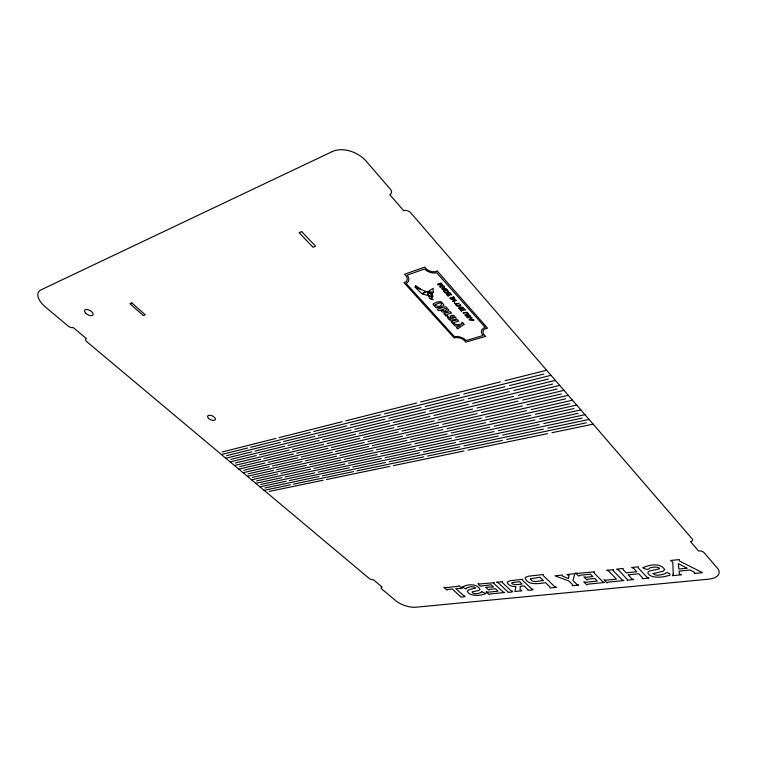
<?xml version="1.0" encoding="UTF-8"?>
<svg xmlns="http://www.w3.org/2000/svg" width="757" height="757" viewBox="0 0 757 757"><rect width="100%" height="100%" fill="white"/><g stroke="black" fill="none" stroke-linecap="round" stroke-linejoin="round"><path stroke-width="1.14" d="M438.445 284.481L441.568 283.449L441.208 283.033L437.518 284.282L438.048 284.878L441.974 284.736L439.656 286.685L440.186 287.282L443.876 286.051L440.413 286.695L442.722 284.746L438.558 284.443M222.142 451.976L275.898 438.435M279.115 437.622L342.249 421.715M345.845 420.807L416.605 402.989M420.646 401.967L500.5 381.85M505.08 380.695L546.611 370.23M221.423 454.56L247.539 448.03M250.595 447.273L310.389 432.332M313.786 431.49L380.582 414.808M384.386 413.852L459.48 395.097M463.776 394.028L543.961 373.996M226.532 455.676L280.336 442.353M283.563 441.558L346.715 425.917M350.311 425.027L421.072 407.503M425.112 406.5L504.928 386.742M509.508 385.606L551.011 375.33M225.813 458.231L251.949 451.815M255.005 451.068L314.827 436.373M318.233 435.54L385.039 419.141M388.843 418.205L463.918 399.781M468.214 398.721L548.352 379.049M230.913 459.348L284.746 446.242M287.972 445.466L351.153 430.09M354.749 429.21L425.51 411.988M429.55 411.004L509.329 391.587M513.908 390.48L555.373 380.383M230.166 461.884L256.32 455.572M259.386 454.834L319.246 440.394M322.643 439.571L389.458 423.447M393.271 422.529L468.328 404.418M472.623 403.386L552.695 384.064M235.257 463L289.127 450.112M292.353 449.346L355.563 434.225M359.159 433.364L429.91 416.445M433.95 415.479L513.691 396.403M518.271 395.305L559.707 385.398M234.5 465.517L260.673 459.31M263.739 458.581L323.627 444.378M327.024 443.574L393.848 427.724M397.662 426.825L472.699 409.035M476.995 408.014L557.01 389.041M239.581 466.634L293.489 453.963M296.716 453.206L359.935 438.341M363.54 437.499L434.281 420.864M438.322 419.917L518.025 401.182M522.595 400.103L563.993 390.375M238.805 469.122L264.997 463.019M268.063 462.309L327.98 448.343M331.386 447.548L398.22 431.973M402.024 431.083L477.042 413.606M481.329 412.603L561.297 393.971M243.868 470.239L297.813 457.786M301.04 457.039L364.287 442.429M367.883 441.596L438.625 425.254M442.665 424.317L522.33 405.922M526.891 404.863L568.261 395.315M243.082 472.709L269.293 466.709M272.359 466.009L332.304 452.279M335.711 451.503L402.554 436.193M406.358 435.322L481.348 418.148M485.644 417.164L565.545 398.873M248.135 473.835L302.109 461.581M305.345 460.843L368.602 446.488M372.198 445.674L442.94 429.616M446.971 428.699L526.598 410.625M531.159 409.594L572.481 400.207M247.331 476.276L273.57 470.371M276.636 469.681L336.6 456.187M340.007 455.421L406.85 440.385M410.663 439.524L485.634 422.661M489.921 421.696L569.756 403.727M252.384 477.393L306.386 465.356M309.613 464.628L372.889 450.519M376.494 449.715L447.217 433.941M451.257 433.042L530.827 415.3M535.388 414.278L576.683 405.071M251.561 479.815L277.81 474.014M280.875 473.343L340.877 460.076M344.284 459.319L411.127 444.548M414.94 443.706L489.883 427.137M494.16 426.191L573.948 408.553M256.595 480.941L310.635 469.103M313.862 468.394L377.156 454.522M380.752 453.736L451.465 438.246M455.506 437.357L535.038 419.927M539.59 418.933L580.846 409.897M255.762 483.345L282.03 477.639M285.096 476.976L345.116 463.937M348.523 463.199L415.375 448.683M419.179 447.851L494.094 431.585M498.38 430.648L578.093 413.341M260.787 484.461L314.855 472.832M318.082 472.131L381.386 458.505M384.991 457.73L455.686 442.514M459.726 441.643L539.211 424.535M543.763 423.551L584.972 414.685M259.944 486.846L286.222 481.234M289.297 480.581L349.327 467.769M352.743 467.05L419.586 452.781M423.4 451.976L498.286 435.994M502.563 435.086L582.218 418.091M264.959 487.972L319.047 476.532M322.283 475.85L385.597 462.461M389.193 461.694L459.877 446.753M463.918 445.901L543.346 429.096M547.898 428.14L589.078 419.435M264.098 490.328L290.385 484.811M293.461 484.168L353.519 471.583M356.925 470.873L423.778 456.859M427.582 456.064L502.44 440.375M506.717 439.476L586.306 422.803M269.104 491.444L323.211 480.212M326.447 479.541L389.77 466.388M393.366 465.64L464.041 450.964M468.072 450.122L547.462 433.638M552.004 432.692L593.147 424.147M466.094 340.536L483.042 335.502A9.368 5.933 17.1 0 1 485.237 327.403L436.694 272.785A9.822 6.567 20.8 0 1 424.573 269L407.152 275.141A9.586 6.245 22 0 1 406.102 283.364L454.399 336.638A9.141 5.668 18.4 0 1 466.085 340.536M470.315 316.625L469.472 316.956L467.372 315.593A0.956 0.615 18.3 0 0 466.899 315.546L466.785 315.565A1.552 0.994 18.3 0 0 466.444 315.688L466.35 315.745A1.277 0.823 18.3 0 0 466.094 316.218L467.485 317.732A1.259 0.804 18.3 0 0 468.214 317.864L466.728 316.123L469.312 317.344A1.088 0.7 18.2 0 0 469.946 317.467L470.192 317.438A1.59 1.022 18.2 0 0 470.58 317.297L470.674 317.221A1.221 0.785 18.2 0 0 470.863 316.871L469.719 315.281A1.476 0.946 18.3 0 0 469.255 315.082A1.344 0.861 18.3 0 0 468.63 314.959L468.025 315.044L468.98 315.395A0.984 0.634 18.3 0 1 469.378 315.527L470.315 316.625M568.895 575.623L568.498 578.632L562.271 575.973L562.432 575.027L555.004 575.822L568.81 580.969L572.529 584.65L572.5 585.71L578.66 585.095L576.692 584.224L572.983 580.543L574.818 573.683L566.879 574.544L568.895 575.623M520.239 586.334L520.116 589.958L521.724 590.801L514.959 591.482L515.905 586.656C512.726 586.609 507.994 585.776 507.152 582.161L510.095 580.723L522.595 579.332L522.652 580.382L531.509 588.795C537.006 589.892 526.229 590.98 527.828 589.627L524.137 585.927L520.239 586.334M530.345 578.85C532.228 583.779 539.911 580.278 543.469 580.628L539.968 577.25L530.345 578.85M653.102 573.588C655.732 576.711 661.656 574.648 665.129 573.702C666.415 570.532 674.09 575.661 667.437 575.793A23.476 11.327 12 0 1 661.514 577.052C656.944 577.298 650.906 577.619 647.935 573.437L648.087 571.951L649.402 571.024L659.224 568.923L659.489 568.119C656.584 566.321 652.752 567.211 649.638 567.968C648.692 571.649 639.712 566.766 643.762 567.447C649.932 564.514 660.615 562.773 664.646 569.548L663.189 571.223L653.102 573.588M481.878 591.794C480.146 593.829 472.198 594.841 472.084 591.879L478.566 590.564L480.033 589.485C477.374 583.533 467.826 583.912 462.82 586.893L461.865 586.912L466.236 589.012L466.7 587.867L470.381 586.779L473.854 586.893L475.803 588L468.895 589.712L467.22 591.331C469.359 595.456 475.103 595.541 479.19 595.295A20.174 9.027 16.9 0 0 483.647 594.264L486.117 593.63L481.878 591.794M445.589 315.243L445.57 315.432A1.817 1.164 19.2 0 0 445.778 316.029L447.766 315.991L446.999 314.903A1.277 0.814 19.2 0 1 447.141 314.458L451.494 312.982L450.254 311.6L443.801 313.625L444.984 314.94L445.845 314.675L445.589 315.243M441.028 310.19L441.009 310.361A1.817 1.164 19.5 0 0 441.161 310.881L442.06 311.789A1.883 1.202 19.5 0 0 442.788 312.13L446.308 311.827L448.702 310.266A1.893 1.211 19.3 0 0 448.636 309.717L446.27 308.146L446.942 307.91L445.75 306.585L437.186 309.31L438.435 310.692L441.028 310.19M452.828 323.267L452.809 323.457A1.817 1.145 18.8 0 0 453.017 324.043L454.995 324.015L454.247 322.936A1.268 0.804 18.8 0 1 454.389 322.501L458.733 321.063L457.512 319.7L451.058 321.678L452.232 322.965L453.093 322.709L452.828 323.267M454.985 317.041C458.496 319.511 454.465 319.52 450.699 320.325A1.656 1.05 19.1 0 1 450.027 320.164L448.816 319.378A7.05 4.495 18.9 0 1 448.125 318.65L447.538 317.391A1.997 1.268 19.1 0 1 447.671 316.928C448.172 314.846 452.44 323.627 450.292 316.133A1.807 1.154 19 0 1 450.462 315.792L453.102 315.215A1.713 1.088 19 0 1 453.878 315.546L454.985 317.041M467.703 313.701L464.789 314.969L465.148 315.385L468.223 314.155A1.419 0.918 18.4 0 0 468.28 313.729L467.145 312.442A1.419 0.918 18.4 0 0 466.52 312.225L463.038 313.01L466.605 312.66L467.703 313.701M435.076 305.014C441.577 310.361 445.409 298.334 435.076 305.014M463.994 324.356L457.625 328.935L456.414 327.601L460.228 325.557L455.071 326.116L453.803 324.706L461.59 324.242L462.111 323.712L461.496 322.889L462.745 322.51L463.994 324.356M442.107 309.897C446.327 313.767 449.081 305.355 442.107 309.897M673.247 573.882L672.481 575.689L681.414 574.79L679.36 573.948L679.057 571.147L690.261 570.002L694.614 572.424L694.245 573.503L702.496 572.68L680.373 561.476L679.19 560.691L679.322 559.537L670.56 560.502L672.755 562.063L673.247 573.882M447.955 291.568L445.835 292.476A1.164 0.766 19.7 0 1 445.286 292.268L444.141 291.114L446.98 290.177L447.955 291.568M448.494 291.965L447.396 292.817L445.674 292.864A1.751 1.145 19.7 0 1 444.927 292.505L443.337 290.83L447.027 289.609L448.494 291.445A1.637 1.069 19.6 0 1 448.494 291.965M525.481 577.402L525.15 578.055C527.913 585.937 539.448 583.392 545.636 582.729L549.961 586.912L549.989 587.962L556.414 587.318L554.455 586.457L543.308 575.623L543.252 574.525L528.481 576.2L525.481 577.402M433.401 303.794L433.335 303.907A2.668 1.713 19.9 0 0 433.241 304.711L435.587 307.304A2.668 1.713 19.9 0 0 436.761 307.702L440.725 307.143L443.716 305.478A2.678 1.722 19.7 0 0 443.829 304.674L441.482 302.052A2.678 1.722 19.7 0 0 440.29 301.665L436.789 302.09L433.401 303.794M433.25 292.287L432.607 292.997L432.484 292.297L427.866 291.653L433.165 288.341L433.25 292.287M444.217 286.439L441.577 288.852L446.696 289.231L444.898 288.824L443.801 287.584L444.605 286.865L444.217 286.439M443.498 287.84L442.325 288.89L444.359 288.814L443.498 287.84M471.706 317.495L469.028 319.747L474.071 320.164L472.302 319.757L471.261 318.574L472.065 317.902L471.706 317.495M470.949 318.811L469.756 319.785L471.772 319.738L470.949 318.811M460.379 596.421C459.168 597.699 468.744 596.648 463.663 595.645L455.723 588.567L462.12 588.511L458.865 585.606L458.146 586.315L445.816 587.65L443.848 587.243L447.103 590.11L447.472 589.485L452.166 588.946L460.379 596.421M432.502 297.123L430.326 298.722L429.295 298.012L428.85 296.006L432.502 297.123M494.075 582.71L493.895 583.477L502.799 591.69L504.682 592.504L490.139 593.961L489.353 594.671L486.155 591.756L488.18 592.182L498.059 591.17L495.419 588.738L489.533 589.353L488.738 590.063L485.597 587.195L493.526 586.997L491.123 584.792L481.121 585.994C481.187 587.773 475.122 581.783 479.673 583.988L494.075 582.71M502.497 581.802L502.307 582.568L511.193 590.848C516.567 591.908 506.159 592.986 507.635 591.662L498.494 582.985L496.592 582.152L502.497 581.802M431.433 298.362L430.667 298.873L433.136 299.706L431.433 298.362M453.822 317.874L452.232 318.423L451.834 317.174A1.031 0.662 19 0 1 452.033 316.805L453.755 316.88A1.448 0.918 19 0 1 454.011 317.344L454.02 317.505A1.154 0.738 19 0 1 453.822 317.874M594.207 571.885L593.876 572.718L602.591 581.613L604.588 582.493L587.905 584.167L586.902 584.934L583.761 581.792L585.984 582.237L597.32 581.083L594.728 578.452L587.971 579.152L586.959 579.928L583.874 576.825L586.117 577.269L592.873 576.56L590.517 574.175L579.654 575.329L578.651 576.124L575.462 572.926L577.695 573.371L594.207 571.885M426.21 291.625L422.368 294.028L428.254 295.523L427.185 292.098L426.21 291.625M613.53 569.794L613.179 570.646L621.847 579.673L623.863 580.562L608.108 582.142L607.057 582.918L603.935 579.73L606.196 580.174L616.463 579.133L608.732 571.128L606.698 570.229L613.53 569.794M425.708 291.426L421.914 293.782L414.798 286.95L425.708 291.426M627.439 579.607L627.118 580.231L633.751 579.569L631.726 578.67L628.102 574.856L638.7 573.759L642.305 577.591L642.173 578.726L648.938 578.045L646.885 577.146L638.283 567.949L638.416 566.794L631.631 567.532L633.694 568.441L636.788 571.734L626.181 572.841L623.077 569.576L623.191 568.441L616.539 569.16L618.583 570.068L627.439 579.607M332.162 151.627L41.115 289.808A20.127 10.011 30.3 0 0 45.543 307.115L68.026 325.955A4.107 2.016 29.5 0 0 73.202 327.535L86.336 338.578A4.04 1.987 28.8 0 0 87.064 341.918L369.189 578.433A3.198 1.382 19.2 0 0 373.485 579.796L382.143 587.063A3.17 1.353 18.9 0 0 381.736 588.946L395.873 600.803A15.036 6.387 18.3 0 0 415.972 607.209L708.476 579.181A19.18 9.226 10.7 0 0 717.239 567.93L704.029 552.619A4.116 2.025 10.5 0 0 698.569 550.935L690.422 541.539A4.154 2.082 10.6 0 0 692.239 538.956L410.673 212.726A5.167 3.596 23.3 0 0 403.689 210.711L389.751 194.625A5.261 3.7 25 0 0 390.461 189.316L366.397 161.43A25.369 17.808 27.6 0 0 332.162 151.627M437.291 271.063L436.486 271.403A8.119 5.431 20.8 0 1 424.753 267.098L404.522 274.252A7.93 5.167 22 0 1 403.983 282.692L454.257 337.953A7.532 4.674 18.4 0 1 465.706 342.136L485.739 336.373A7.456 4.722 17.1 0 1 484.66 335.465A7.721 4.892 17.1 0 1 487.555 328.178L437.291 271.063M131.832 302.914L129.958 303.708L143.366 315.603L145.249 314.836L131.832 302.914M301.693 231.604L299.138 232.673L313.02 247.246L315.584 246.214L301.693 231.604M449.753 292.694L446.062 293.905L448.068 296.157L448.513 296.006L446.876 294.161L447.993 293.792L449.942 295.372L448.409 293.65L449.677 293.243L451.787 294.984L449.753 292.694M453.509 296.933L449.819 298.126L450.188 298.542L453.878 297.35L453.509 296.933M454.427 297.974L450.746 299.166L455.544 300.245L452.554 301.201L452.904 301.608L456.594 300.425L451.797 299.327L454.777 298.372L454.427 297.974M454.626 302.904L456.395 305.525L455.903 304.352L459.158 303.32L455.544 303.935L454.626 302.904M460.445 304.768L456.755 305.942L458.647 305.866L460.048 307.456L458.524 307.929L458.903 308.354L462.584 307.191L460.493 307.314L459.083 305.724L460.805 305.185L460.445 304.768M463.275 307.976L459.594 309.13L461.552 311.335L460.398 309.386L461.505 309.036L463.426 310.588L461.931 308.903L463.189 308.506L465.271 310.219L463.275 307.976M513.842 582.36L512.546 582.568A1.949 0.889 15.8 0 0 512.215 583.827L515.101 584.764L522.179 584.073L519.709 581.736L513.842 582.36M686.93 568.223L678.868 569.065L678.338 563.605L686.93 568.223M432.067 292.58L427.733 291.956L431.007 293.536L432.947 296.791L432.067 292.58M431.566 296.441L428.803 295.703L427.8 292.391L430.619 293.83L432.389 296.687L431.566 296.441M420.353 288.871L417.448 287.613L415.479 285.711L420.353 288.871M85.541 312.991A4.731 2.394 29.6 0 0 92.837 315.054A4.731 2.394 29.6 0 0 88.086 309.679A4.731 2.394 29.6 0 0 85.541 312.991M208.554 418.337A4.239 2.091 24.8 0 0 215.243 419.766A4.239 2.091 24.8 0 0 210.692 415.356A4.239 2.091 24.8 0 0 208.554 418.337"/></g></svg>
